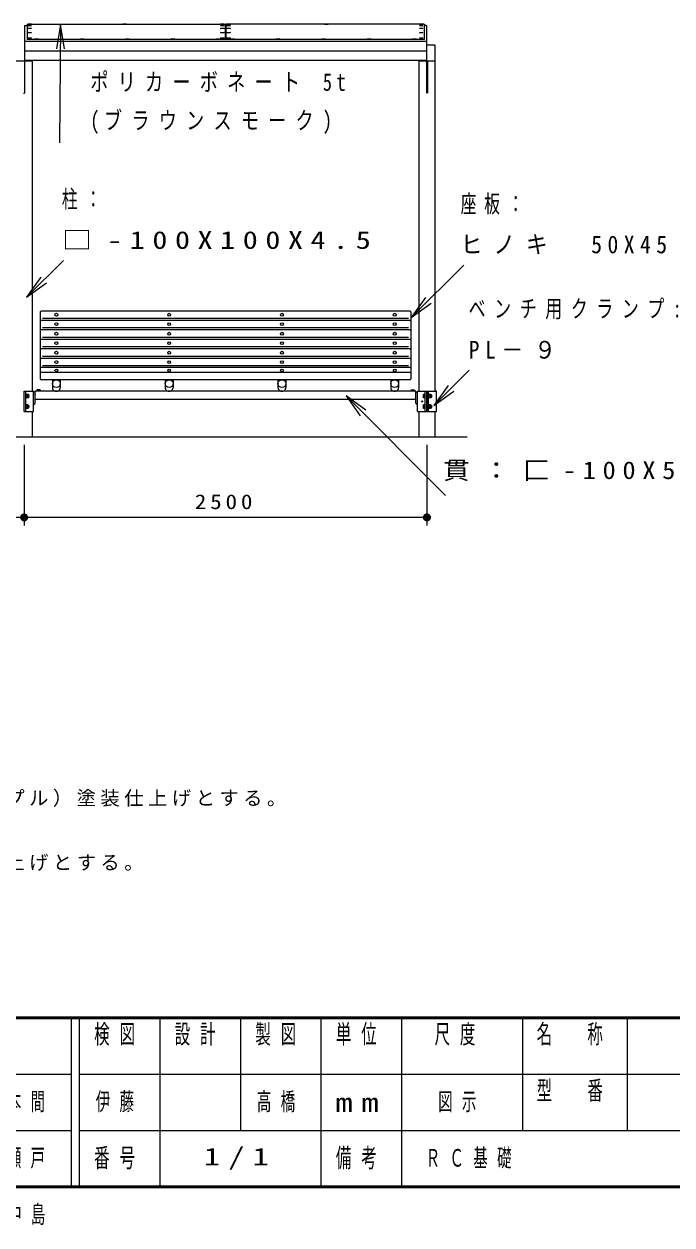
# Model space of a CAD drawing. Units: millimetres on the paper, with parts at other scales. Extents: x -365 to 12, y -38 to 257.
# Drawn here: x -244.4 to -163.9, y -4.7 to 144.4 of the extents above; entities that cross this region are included whole.
import ezdxf

# ---------------------------------------------------------------- set-up
doc = ezdxf.new("R2010")
doc.units = ezdxf.units.MM
doc.layers.add('LY_1', color=7, linetype='Continuous', lineweight=25)
doc.layers.add('LY_2', color=7, linetype='Continuous', lineweight=13)
doc.styles.add('ＭＳ ゴシック', font='')
doc.styles.get('ＭＳ ゴシック').set_extended_font_data('MS Gothic')

# ---------------------------------------------------------------- blocks, each defined once
blk = doc.blocks.new('open_arrow')
at = {"color": 0, "linetype": 'Continuous', "lineweight": -2}
blk.add_lwpolyline([(7.5, 1.25), (0, 0), (7.5, -1.25)], dxfattribs=at)
blk = doc.blocks.new('filled_dot')
at = {"color": 0, "linetype": 'Continuous', "lineweight": -2, "const_width": 1.25}
blk.add_lwpolyline([(-0.625, 0, 1), (0.625, 0, 1)], format="xyb", close=True, dxfattribs=at)

msp = doc.modelspace()

# ---------------------------------------------------------------- linework, layer by layer
at = {"layer": 'LY_1'}
for p, q in [((-244.285, 144.261), (-244.285, 139.971)), ((-244.285, 144.261), (-243.985, 144.261)), ((-194.405, 144.261), (-194.705, 144.261)), ((-194.405, 144.261), (-194.405, 139.971)), ((-244.285, 142.303), (-194.405, 142.303)), ((-244.285, 141.118), (-194.405, 141.118)), ((-244.285, 139.971), (-194.405, 139.971)), ((-240.831, 100.262), (-240.831, 99.776)), ((-239.859, 100.262), (-239.859, 99.776)), ((-226.831, 100.262), (-226.831, 99.776)), ((-225.859, 100.262), (-225.859, 99.776)), ((-212.831, 100.262), (-212.831, 99.776)), ((-211.859, 100.262), (-211.859, 99.776)), ((-198.831, 100.262), (-198.831, 99.776)), ((-197.859, 100.262), (-197.859, 99.776)), ((-244.325, 98.821), (-243.165, 98.821)), ((-244.325, 96.321), (-244.325, 98.821)), ((-244.145, 96.321), (-244.145, 98.821)), ((-244.099, 98.461), (-244.145, 98.461)), ((-244.099, 97.981), (-244.099, 98.461)), ((-243.165, 98.821), (-243.345, 98.821)), ((-243.165, 96.321), (-243.165, 98.821)), ((-242.965, 98.721), (-243.165, 98.721)), ((-242.965, 97.821), (-242.965, 98.821)), ((-195.725, 98.821), (-242.965, 98.821)), ((-242.775, 98.826), (-242.775, 98.872)), ((-242.355, 98.872), (-242.775, 98.872)), ((-242.761, 99.012), (-242.761, 98.872)), ((-242.369, 99.012), (-242.761, 99.012)), ((-242.663, 99.012), (-242.663, 98.872)), ((-242.467, 99.012), (-242.467, 98.872)), ((-242.369, 99.012), (-242.369, 98.872)), ((-242.355, 98.826), (-242.355, 98.872)), ((-240.831, 99.779), (-240.834, 99.313)), ((-239.859, 99.779), (-239.856, 99.313)), ((-226.831, 99.779), (-226.834, 99.313)), ((-225.859, 99.779), (-225.856, 99.313)), ((-212.831, 99.779), (-212.834, 99.313)), ((-211.859, 99.779), (-211.856, 99.313)), ((-198.831, 99.779), (-198.834, 99.313)), ((-197.859, 99.779), (-197.856, 99.313)), ((-195.725, 98.821), (-196.54, 98.821)), ((-196.335, 98.826), (-196.335, 98.872)), ((-196.335, 98.872), (-195.915, 98.872)), ((-196.321, 99.012), (-196.321, 98.872)), ((-196.321, 99.012), (-195.929, 99.012)), ((-196.223, 99.012), (-196.223, 98.872)), ((-196.027, 99.012), (-196.027, 98.872)), ((-195.929, 99.012), (-195.929, 98.872)), ((-195.915, 98.826), (-195.915, 98.872)), ((-195.725, 97.821), (-195.725, 98.821)), ((-195.725, 98.721), (-195.525, 98.721)), ((-195.525, 98.821), (-195.345, 98.821)), ((-195.525, 98.821), (-194.365, 98.821)), ((-195.525, 96.321), (-195.525, 98.821)), ((-194.591, 97.981), (-194.591, 98.461)), ((-194.545, 98.461), (-194.591, 98.461)), ((-194.545, 96.321), (-194.545, 98.821)), ((-194.365, 96.321), (-194.365, 98.821)), ((-194.325, 98.821), (-193.165, 98.821)), ((-194.325, 96.321), (-194.325, 98.821)), ((-194.145, 96.321), (-194.145, 98.821)), ((-194.099, 98.461), (-194.145, 98.461)), ((-194.099, 97.981), (-194.099, 98.461)), ((-193.165, 98.821), (-193.345, 98.821)), ((-193.165, 96.321), (-193.165, 98.821)), ((-244.099, 97.981), (-244.145, 97.981)), ((-244.099, 97.161), (-244.145, 97.161)), ((-243.899, 98.441), (-244.099, 98.441)), ((-243.899, 98.331), (-244.099, 98.331)), ((-243.899, 98.112), (-244.099, 98.112)), ((-243.899, 98.002), (-244.099, 98.002)), ((-244.099, 96.681), (-244.099, 97.161)), ((-243.899, 97.141), (-244.099, 97.141)), ((-243.899, 97.031), (-244.099, 97.031)), ((-243.899, 98.002), (-243.899, 98.441)), ((-243.899, 96.702), (-243.899, 97.141)), ((-243.105, 97.221), (-243.165, 97.221)), ((-242.985, 97.341), (-242.985, 98.371)), ((-195.725, 97.821), (-242.965, 97.821)), ((-195.705, 97.341), (-195.705, 98.371)), ((-195.585, 97.221), (-195.525, 97.221)), ((-195.585, 97.221), (-195.525, 97.221)), ((-194.591, 98.441), (-194.751, 98.441)), ((-194.751, 98.031), (-194.751, 98.411)), ((-194.591, 98.331), (-194.751, 98.331)), ((-194.591, 98.112), (-194.751, 98.112)), ((-194.591, 98.002), (-194.751, 98.002)), ((-194.591, 97.141), (-194.751, 97.141)), ((-194.751, 96.702), (-194.751, 97.141)), ((-194.591, 97.031), (-194.751, 97.031)), ((-194.545, 97.981), (-194.591, 97.981)), ((-194.545, 97.161), (-194.591, 97.161)), ((-194.591, 96.681), (-194.591, 97.161)), ((-194.099, 97.981), (-194.145, 97.981)), ((-194.099, 97.161), (-194.145, 97.161)), ((-193.899, 98.441), (-194.099, 98.441)), ((-193.899, 98.331), (-194.099, 98.331)), ((-193.899, 98.112), (-194.099, 98.112)), ((-193.899, 98.002), (-194.099, 98.002)), ((-194.099, 96.681), (-194.099, 97.161)), ((-193.899, 97.141), (-194.099, 97.141)), ((-193.899, 97.031), (-194.099, 97.031)), ((-193.899, 98.002), (-193.899, 98.441)), ((-193.899, 96.702), (-193.899, 97.141)), ((-244.325, 96.321), (-243.165, 96.321)), ((-244.099, 96.681), (-244.145, 96.681)), ((-243.899, 96.812), (-244.099, 96.812)), ((-243.899, 96.702), (-244.099, 96.702)), ((-243.345, 96.321), (-243.345, 93.162)), ((-195.525, 96.321), (-194.365, 96.321)), ((-195.345, 96.321), (-195.345, 93.162)), ((-194.591, 96.812), (-194.751, 96.812)), ((-194.591, 96.702), (-194.751, 96.702)), ((-194.545, 96.681), (-194.591, 96.681)), ((-194.325, 96.321), (-193.165, 96.321)), ((-194.099, 96.681), (-194.145, 96.681)), ((-193.899, 96.812), (-194.099, 96.812)), ((-193.899, 96.702), (-194.099, 96.702)), ((-193.345, 96.321), (-193.345, 93.162))]:
    msp.add_line(p, q, dxfattribs=at)
at = {"layer": 'LY_1', "color": 4, "lineweight": 13}
for p, q in [((-243.985, 144.441), (-243.985, 142.527)), ((-219.395, 144.441), (-219.395, 142.527)), ((-219.295, 144.441), (-219.295, 142.527)), ((-194.705, 144.441), (-194.705, 142.527))]:
    msp.add_line(p, q, dxfattribs=at)
at = {"layer": 'LY_1', "color": 4}
for p, q in [((-243.985, 144.441), (-219.395, 144.441)), ((-194.705, 144.441), (-219.295, 144.441)), ((-194.705, 142.527), (-243.985, 142.527)), ((-242.345, 108.684), (-242.345, 100.362)), ((-196.445, 108.784), (-242.245, 108.784)), ((-196.445, 107.635), (-242.245, 107.635)), ((-196.345, 108.684), (-196.345, 100.362)), ((-196.445, 106.454), (-242.245, 106.454)), ((-196.445, 105.273), (-242.245, 105.273)), ((-196.445, 104.092), (-242.245, 104.092)), ((-196.445, 102.91), (-242.245, 102.91)), ((-196.445, 101.796), (-242.245, 101.796)), ((-196.445, 101.162), (-242.245, 101.162)), ((-196.445, 100.262), (-242.245, 100.262))]:
    msp.add_line(p, q, dxfattribs=at)
at = {"layer": 'LY_1', "color": 150, "lineweight": 13}
msp.add_line((-239.815, 144.374), (-239.947, 129.68), dxfattribs=at)
at = {"layer": 'LY_1', "color": 211}
for p, q in [((-194.405, 141.862), (-193.345, 141.862)), ((-193.345, 141.862), (-193.345, 98.821)), ((-245.345, 139.862), (-243.345, 139.862)), ((-244.285, 139.862), (-244.285, 135.862)), ((-243.345, 139.971), (-243.345, 98.821)), ((-195.345, 139.971), (-195.345, 98.821)), ((-195.345, 139.862), (-193.345, 139.862)), ((-194.405, 139.862), (-194.405, 135.862)), ((-194.285, 139.862), (-194.285, 135.862)), ((-244.405, 135.862), (-244.285, 135.862))]:
    msp.add_line(p, q, dxfattribs=at)
at = {"layer": 'LY_1', "lineweight": 13}
for p, q in [((-244.035, 110.512), (-239.463, 115.085)), ((-196.645, 107.872), (-242.045, 107.872)), ((-196.645, 106.69), (-242.045, 106.69)), ((-196.645, 105.509), (-242.045, 105.509)), ((-196.645, 104.328), (-242.045, 104.328)), ((-196.645, 103.147), (-242.045, 103.147)), ((-196.645, 101.966), (-242.045, 101.966)), ((-193.488, 97.075), (-189.096, 101.468)), ((-204.385, 98.244), (-192.04, 85.899)), ((-244.345, 92.162), (-244.345, 82.162)), ((-194.345, 92.162), (-194.345, 82.162)), ((-244.345, 83.162), (-294.345, 83.162)), ((-194.345, 83.162), (-244.345, 83.162))]:
    msp.add_line(p, q, dxfattribs=at)
at = {"layer": 'LY_1', "color": 1, "lineweight": 13}
msp.add_line((-196.288, 107.993), (-189.781, 114.5), dxfattribs=at)
at = {"layer": 'LY_1', "color": 150}
msp.add_line((-349.345, 93.162), (-189.345, 93.162), dxfattribs=at)
at = {"layer": 'LY_1', "color": 4}
for centre in [(-240.345, 99.776), (-226.345, 99.776), (-212.345, 99.776), (-198.345, 99.776)]:
    msp.add_circle(centre, 0.486, dxfattribs=at)
at = {"layer": 'LY_1'}
msp.add_circle((-194.945, 97.571), 0.06, dxfattribs=at)
at = {"layer": 'LY_1', "color": 4}
for centre, radius, start, end in [((-242.245, 108.684), 0.1, 90.00002, 180), ((-242.245, 107.535), 0.1, 90.00002, 180), ((-196.445, 108.684), 0.1, 0.00004, 90.00002), ((-196.445, 107.535), 0.1, 0.00004, 90.00002), ((-242.245, 106.354), 0.1, 90.00002, 180), ((-196.445, 106.354), 0.1, 0.00004, 90.00002), ((-242.245, 105.173), 0.1, 90.00002, 180), ((-196.445, 105.173), 0.1, 0.00004, 90.00002), ((-242.245, 103.992), 0.1, 90.00002, 180), ((-196.445, 103.992), 0.1, 0.00004, 90.00002), ((-242.245, 102.81), 0.1, 90.00002, 180), ((-242.245, 101.696), 0.1, 90.00002, 180), ((-196.445, 102.81), 0.1, 0.00004, 90.00002), ((-196.445, 101.696), 0.1, 0.00004, 90.00002), ((-242.245, 101.062), 0.1, 90.00002, 180), ((-242.245, 100.362), 0.1, 180.00001, 269.99997), ((-196.445, 101.062), 0.1, 0.00004, 90.00002), ((-196.445, 100.362), 0.1, 270.00005, 0.00004), ((-240.345, 99.31), 0.489, 179.65233, 0.34767), ((-226.345, 99.31), 0.489, 179.65233, 0.34767), ((-212.345, 99.31), 0.489, 179.65233, 0.34767), ((-198.345, 99.31), 0.489, 179.65233, 0.34767)]:
    msp.add_arc(centre, radius, start, end, dxfattribs=at)
at = {"layer": 'LY_1'}
for centre, radius, start, end in [((-242.815, 98.371), 0.17, 151.92752, 180), ((-195.875, 98.371), 0.17, 360, 28.07248), ((-243.899, 98.221), 0.194, 270, 90), ((-243.899, 96.921), 0.194, 270, 90), ((-243.105, 97.341), 0.12, 270, 0.00001), ((-195.585, 97.341), 0.12, 180.00001, 270), ((-193.899, 98.221), 0.194, 270, 90), ((-193.899, 96.921), 0.194, 270, 90)]:
    msp.add_arc(centre, radius, start, end, dxfattribs=at)
for centre, major_axis, ratio in [((-243.635, 144.419), (0.22, 0), 0.016436), ((-243.635, 144.246), (0.22, 0), 0.049268), ((-243.635, 143.899), (0.22, 0), 0.081981), ((-243.635, 143.38), (-0.22, 0), 0.11469), ((-231.865, 144.421), (0.22, 0), 0.016436), ((-219.745, 144.419), (-0.22, 0), 0.016436), ((-219.745, 144.246), (-0.22, 0), 0.049268), ((-219.745, 143.899), (-0.22, 0), 0.081981), ((-219.745, 143.38), (0.22, 0), 0.11469), ((-218.945, 144.419), (0.22, 0), 0.016436), ((-218.945, 144.246), (0.22, 0), 0.049268), ((-218.945, 143.899), (0.22, 0), 0.081981), ((-218.945, 143.38), (-0.22, 0), 0.11469), ((-206.825, 144.421), (0.22, 0), 0.016436), ((-195.055, 144.419), (-0.22, 0), 0.016436), ((-195.055, 144.246), (-0.22, 0), 0.049268), ((-195.055, 143.899), (-0.22, 0), 0.081981), ((-195.055, 143.38), (0.22, 0), 0.11469), ((-243.635, 142.688), (-0.22, 0), 0.14724), ((-242.785, 142.581), (-0.22, 0), 0.151699), ((-237.145, 142.581), (-0.22, 0), 0.151686), ((-231.505, 142.581), (-0.22, 0), 0.151686), ((-225.865, 142.581), (-0.22, 0), 0.151686), ((-220.225, 142.581), (-0.22, 0), 0.151686), ((-219.745, 142.688), (0.22, 0), 0.14724), ((-218.945, 142.688), (-0.22, 0), 0.14724), ((-218.465, 142.581), (0.22, 0), 0.151686), ((-212.825, 142.581), (0.22, 0), 0.151686), ((-207.185, 142.581), (0.22, 0), 0.151686), ((-201.545, 142.581), (0.22, 0), 0.151686), ((-195.905, 142.581), (0.22, 0), 0.151699), ((-195.055, 142.688), (0.22, 0), 0.14724), ((-240.345, 108.34), (-0.18, 0), 0.984256), ((-226.345, 108.34), (-0.18, 0), 0.984174), ((-212.345, 108.34), (-0.18, 0), 0.984256), ((-198.345, 108.34), (-0.18, 0), 0.984174), ((-240.345, 107.159), (-0.18, 0), 0.984256), ((-240.345, 105.978), (-0.18, 0), 0.984256), ((-226.345, 107.159), (-0.18, 0), 0.984174), ((-226.345, 105.978), (-0.18, 0), 0.984174), ((-212.345, 107.159), (-0.18, 0), 0.984256), ((-212.345, 105.978), (-0.18, 0), 0.984256), ((-198.345, 107.159), (-0.18, 0), 0.984174), ((-198.345, 105.978), (-0.18, 0), 0.984174), ((-240.345, 104.797), (-0.18, 0), 0.984234), ((-226.345, 104.797), (-0.18, 0), 0.984152), ((-212.345, 104.797), (-0.18, 0), 0.984234), ((-198.345, 104.797), (-0.18, 0), 0.984152), ((-240.345, 103.615), (-0.18, 0), 0.984256), ((-226.345, 103.615), (-0.18, 0), 0.984174), ((-212.345, 103.615), (-0.18, 0), 0.984256), ((-198.345, 103.615), (-0.18, 0), 0.984174), ((-240.345, 102.434), (-0.18, 0), 0.984256), ((-240.345, 101.431), (-0.18, 0), 0.808975), ((-226.345, 102.434), (-0.18, 0), 0.984174), ((-226.345, 101.431), (-0.18, 0), 0.808908), ((-212.345, 102.434), (-0.18, 0), 0.984256), ((-212.345, 101.431), (-0.18, 0), 0.808975), ((-198.345, 102.434), (-0.18, 0), 0.984174), ((-198.345, 101.431), (-0.18, 0), 0.808908)]:
    msp.add_ellipse(centre, major_axis=major_axis, ratio=ratio, dxfattribs=at)
at = {"layer": 'LY_2', "lineweight": 50}
for p, q in [((-365, 21), (0, 21)), ((-365, 0), (0, 0))]:
    msp.add_line(p, q, dxfattribs=at)
at = {"layer": 'LY_2', "color": 211, "lineweight": 25}
for p, q in [((-238.5, 21), (-238.5, 0)), ((-237.5, 21), (-237.5, 0)), ((-227.5, 21), (-227.5, 7)), ((-217.5, 21), (-217.5, 7)), ((-207.5, 21), (-207.5, 0)), ((-197.5, 21), (-197.5, 7)), ((-182.5, 21), (-182.5, 7)), ((-182.5, 14), (-70, 14)), ((-237.5, 7), (0, 7))]:
    msp.add_line(p, q, dxfattribs=at)
at = {"layer": 'LY_2'}
for p, q in [((-169.5, 21), (-169.5, 7)), ((-365, 14), (-238.5, 14)), ((-237.5, 14), (-182.5, 14)), ((-365, 7), (-238.5, 7)), ((-227.5, 7), (-227.5, 0))]:
    msp.add_line(p, q, dxfattribs=at)
at = {"layer": 'LY_2', "lineweight": 25}
msp.add_line((-197.5, 7), (-197.5, 0), dxfattribs=at)

# ---------------------------------------------------------------- block references
at = {"layer": 'LY_1', "color": 150, "lineweight": 13, "xscale": 0.4, "yscale": 0.4, "rotation": 269.5}
msp.add_blockref('open_arrow', (-239.815, 144.374), dxfattribs=at)
at = {"layer": 'LY_1', "lineweight": 13, "xscale": 0.4, "yscale": 0.4}
for name, p, rotation in [('open_arrow', (-244.035, 110.512), 45), ('open_arrow', (-204.385, 98.244), 315), ('open_arrow', (-193.488, 97.075), 45), ('filled_dot', (-244.345, 83.162), 180), ('filled_dot', (-194.345, 83.162), 180)]:
    msp.add_blockref(name, p, dxfattribs=dict(at, rotation=rotation))
at = {"layer": 'LY_1', "color": 1, "lineweight": 13, "xscale": 0.4, "yscale": 0.4, "rotation": 45}
msp.add_blockref('open_arrow', (-196.288, 107.993), dxfattribs=at)

# ---------------------------------------------------------------- texts
at = {"layer": 'LY_1', "color": 150, "char_height": 2.199, "attachment_point": 4, "style": 'ＭＳ ゴシック'}
for s, insert in [('\\T1.51;\\W0.75;ポリカーボネート\\~5t', (-236.125, 137.18)), ('\\T1.51;\\W0.75;(ブラウンスモーク)', (-236.125, 132.18))]:
    msp.add_mtext(s, dxfattribs=dict(at, insert=insert))
at = {"layer": 'LY_1', "style": 'ＭＳ ゴシック'}
for s, insert, char_height, attachment_point in [('\\T1.5;\\W0.65;柱：', (-239.66, 122.585), 2.199, 4), ('\\T1.5;\\W1.25;□-100X100X4.5', (-239.66, 117.585), 2.199, 4), ('\\T1.51;\\W0.7;ベンチ用クランプ:', (-189.166, 108.968), 2.199, 4), ('\\T1.51;\\W0.9;PL－９', (-189.166, 103.968), 2.199, 4), ('\\T1.5;\\W1.1;貫：匚-100X50X5X7.5', (-192.332, 88.899), 2.199, 4), ('\\T1.33;\\W1.15;2500', (-219.345, 84.162), 1.833, 8), ('\\T1.23;木材は、ヒノキ（一等材）とし、カンナ・ペーパーがけの上、木材保護着色塗料（メイプル）塗装仕上げとする。', (-361.842, 47.196), 1.76, 7), ('\\T1.23;鋼材は、電気亜鉛メッキ処理の上、ポリエステル樹脂粉体塗装（チャコールグレー）仕上げとする。', (-361.842, 39.196), 1.76, 7), ('\\T1.64;\\W0.6;本間', (-246.5, 10.5), 2.199, 4), ('\\T1.64;\\W0.6;伊藤', (-232.5, 10.5), 2.199, 5), ('\\T1.64;\\W0.6;高橋', (-212.5, 10.5), 2.199, 5), ('\\T1.64;\\W0.6;図示', (-190, 10.5), 2.199, 5), ('\\T1.64;\\W0.6;瀬戸', (-246.5, 3.5), 2.199, 4), ('\\T1.5;\\W1.35;1/1', (-217.5, 3.5), 2.199, 5), ('\\T1.64;\\W0.6;ＲＣ基礎', (-194.5, 3.5), 2.199, 4), ('\\T1.64;\\W0.6;中島', (-243.5, -3.5), 2.199, 5)]:
    msp.add_mtext(s, dxfattribs=dict(at, insert=insert, char_height=char_height, attachment_point=attachment_point))
at = {"layer": 'LY_1', "color": 1, "char_height": 2.199, "attachment_point": 4, "style": 'ＭＳ ゴシック'}
for s, insert in [('\\T1.5;\\W0.65;座板：', (-190.152, 122)), ('\\T1.5;\\W0.9;ヒノキ\u300050X45', (-190.152, 117))]:
    msp.add_mtext(s, dxfattribs=dict(at, insert=insert))
at = {"layer": 'LY_2', "color": 4, "char_height": 2.346, "style": 'ＭＳ ゴシック'}
for s, insert, attachment_point in [('\\T1.64;\\W0.6;検図', (-232.5, 20.167), 2), ('\\T1.64;\\W0.6;設計', (-222.5, 20.167), 2), ('\\T1.64;\\W0.6;製図', (-212.5, 20.167), 2), ('\\T1.64;\\W0.6;単位', (-202.5, 20.167), 2), ('\\T1.64;\\W0.6;尺度', (-190.25, 20.167), 2), ('\\T1.64;\\W0.6;名\u3000称', (-176, 20.167), 2), ('\\T1.64;\\W0.6;型\u3000番', (-176, 13.167), 2), ('\\T1.5;\\W1.35;mm', (-202.5, 10.5), 5), ('\\T1.64;\\W0.6;番号', (-232.5, 3.5), 5), ('\\T1.64;\\W0.6;備考', (-202.5, 3.5), 5)]:
    msp.add_mtext(s, dxfattribs=dict(at, insert=insert, attachment_point=attachment_point))

doc.saveas('drawing.dxf')
